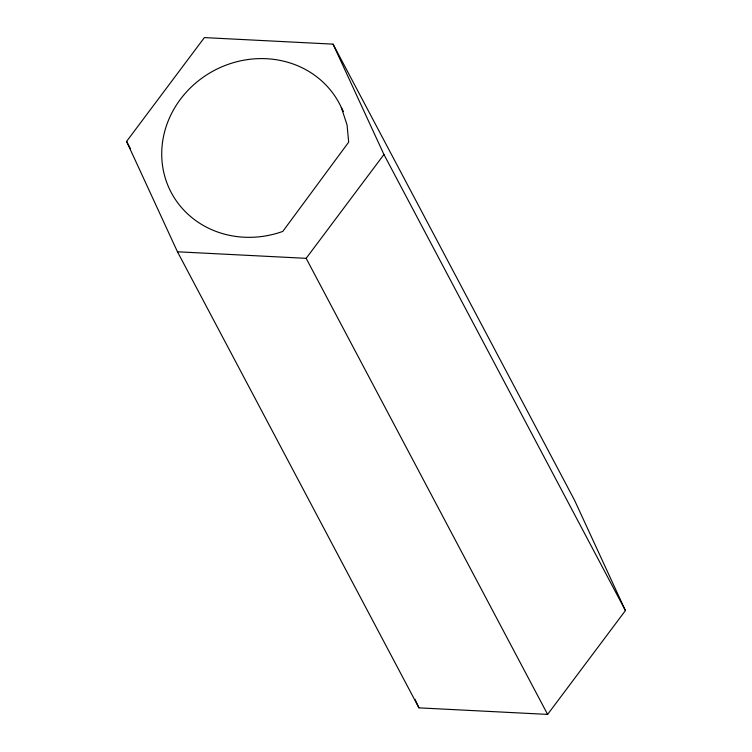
<?xml version="1.0" encoding="UTF-8"?>
<svg xmlns="http://www.w3.org/2000/svg" width="752" height="752" viewBox="0 0 752 752"><rect width="100%" height="100%" fill="white"/><g stroke="black" fill="none" stroke-linecap="round" stroke-linejoin="round"><path stroke-width="1.13" d="M126.58 141.423L204.375 37.6L333.061 44.142L574.537 500.212L625.42 610.577L547.625 714.4L418.939 707.858L177.463 251.788L126.58 141.423L130.416 148.68M177.463 251.788L306.149 258.331L383.943 154.508L333.061 44.142M383.943 154.508L625.42 610.577M341.295 107.433L347.048 124.879L348.684 142.147L282.79 231.419A95.119 87.693 -27.9 0 1 166.878 182.839A95.119 87.693 -27.9 0 1 221.558 66.947A95.119 87.693 -27.9 0 1 341.295 107.433L343.485 111.578M306.149 258.331L547.625 714.4M415.029 699.369L418.939 707.858"/></g></svg>
